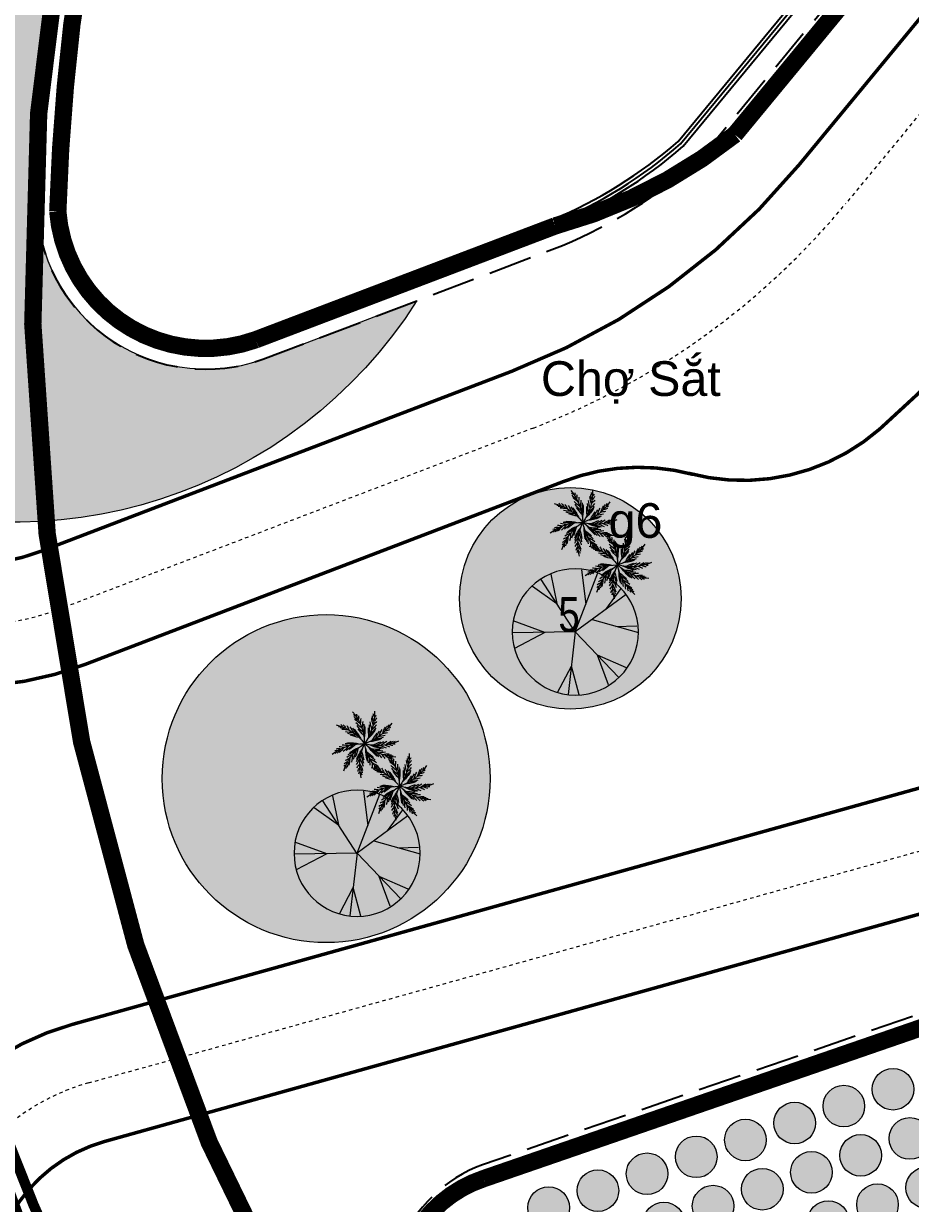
# Model space of a CAD drawing. Header units: millimetres. Extents: x 583747 to 597033, y 2304962 to 2309584.
# Drawn here: x 595587.43 to 595612.99, y 2307215.51 to 2307249.51 of the extents above; entities that cross this region are included whole.
import ezdxf
from ezdxf.enums import TextEntityAlignment as Align
from ezdxf.xclip import XClip

# ---------------------------------------------------------------- set-up
doc = ezdxf.new("R2010")
doc.units = ezdxf.units.MM
doc.header["$XCLIPFRAME"] = 0
doc.set_wipeout_variables(frame=1)
for name, pattern in [('CONTINOUS', [0]), ('DASH', [0.35, 0.25, -0.1]), ('DASH2-1', [3, 2, -1])]:
    doc.linetypes.add(name, pattern=pattern)
for name, color, linetype, lineweight in [('00_nen', 8, 'Continuous', 5), ('AUDIT_I_220808132811-11', 7, 'Continuous', 9), ('bo dat CXCL', 95, 'Continuous', 18), ('Code Cao do', 7, 'Continuous', 0), ('D-building block', 8, 'Continuous', 13), ('duong chua chay', 1, 'Continuous', 15), ('Ghi chu nha', 7, 'Continuous', 0), ('KT-DV2', 7, 'Continuous', 15), ('KT-Ghi chu', 7, 'Continuous', 15), ('KT-NEN', 7, 'Continuous', 0), ('KT-Net thay', 7, 'Continuous', 20), ('KT-TMB', 7, 'Continuous', 0), ('Level 15', 7, 'Continuous', 0), ('Nen dc cb Hong bang', 253, 'Continuous', 60), ('đường pccc', 6, 'Continuous', 13)]:
    doc.layers.add(name, color=color, linetype=linetype, lineweight=lineweight)
for name, color, linetype in [('A-GLAZ', 135, 'Continuous'), ('KT-Kich thuoc', 159, 'Continuous'), ('Xref_NT1+NT2_MBDV Cot vach_220729$0$ccu12-Thay', 7, 'Continuous'), ('Xref_ST_MBDV Cot vach 30.7.2022$0$Xref_ST_MBDV Cot vach 30.7.2022|Xref_ST_MBDV Cot vach 30.7.2022|Xref_ST_MBDV Cot vach 30.7.2022|Xref_ST_MBDV Cot vach 30.7.2022|A-CORE-OTLN', 2, 'Continuous')]:
    doc.layers.add(name, color=color, linetype=linetype)
doc.layers.add('A-TREES', color=7, linetype='Continuous', lineweight=5, true_color=0x4b833f)
doc.styles.add('ghicu', font='', dxfattribs={"width": 0.8, "height": 1})
doc.styles.add('Style-.VnArial', font='')
doc.styles.add('Style-STANDARD', font='STANDARD.shx')
doc.styles.get('ghicu').set_extended_font_data('.VnArial')
doc.styles.get('Style-.VnArial').set_extended_font_data('.VnArial')

# ---------------------------------------------------------------- blocks, each defined once
blk = doc.blocks.new('nen dc cb Hong bang')
at = {"layer": '00_nen', "color": 0, "linetype": 'ByBlock', "lineweight": -2, "style": 'ghicu', "width": 0.8}
blk.add_text('Chî S¾t', height=1.2, rotation=19.99999999720178, dxfattribs=at).set_placement((-147.376186698908, 32.95931402407587, -62.11999999999999))
blk.add_text('5', height=1, rotation=19.99999999720178, dxfattribs=at).set_placement((-130.8538328428986, 26.31924842204899, -62.11999999999999), align=Align.MIDDLE)
blk = doc.blocks.new('wwww1')
at = {"layer": 'Code Cao do', "color": 250, "linetype": 'Continuous', "lineweight": 0, "style": 'Style-STANDARD'}
blk.add_text('3.01', height=1, rotation=359.9972999999998, dxfattribs=at).set_placement((595603.4110822399, 2307245.798136722), align=Align.MIDDLE_LEFT)
at = {"layer": 'Ghi chu nha', "color": 250, "linetype": 'Continuous', "lineweight": 0, "style": 'Style-.VnArial'}
for s, p in [('Chî S¾t', (595604.7690660091, 2307239.327633606)), ('g6', (595604.90238937, 2307235.237374088))]:
    blk.add_text(s, height=1, rotation=359.9973000000001, dxfattribs=at).set_placement(p, align=Align.MIDDLE_CENTER)
blk = doc.blocks.new('NEN')
at = {"layer": 'Level 15', "color": 240, "linetype": 'DASH', "lineweight": 13, "ltscale": 10, "true_color": 0xed1f24, "const_width": 0.5, "flags": 128}
blk.add_lwpolyline([(595682.6342318146, 2307317.628542743), (595677.1080846218, 2307338.735591847), (595668.7019997244, 2307341.648000274), (595657.1986820591, 2307332.945061638), (595633.7332383548, 2307315.074860618), (595610.1012001, 2307298.024044828, 0.6850113018035724), (595643.3114555511, 2307173.379490599), (595664.0983812264, 2307171.16112911), (595705.7479175264, 2307172.44091587), (595712.0652831583, 2307180.508475818), (595682.6342318146, 2307317.628542743)], format="xyb", close=True, dxfattribs=at)
at = {"layer": 'Level 15', "color": 152, "linetype": 'DASH', "lineweight": 13, "ltscale": 10, "true_color": 0x2776bb, "const_width": 0.5, "flags": 128}
blk.add_lwpolyline([(595676.7959477246, 2307316.238442715), (595672.1154765871, 2307334.115442853), (595669.7661375185, 2307334.929404999), (595660.8263181637, 2307328.16590411), (595637.3067715189, 2307310.254500783), (595613.6242579552, 2307293.167266415, 0.6848770391189095), (595643.956996487, 2307179.344669219), (595664.3256569956, 2307177.170944603), (595702.755827632, 2307178.351808255), (595705.6093727332, 2307181.995913648)], format="xyb", close=True, dxfattribs=at)
blk = doc.blocks.new('NUT')
at = {"layer": 'KT-Ghi chu'}
h = blk.add_hatch(color=256, dxfattribs=at)
h.dxf.hatch_style = 1
edge = h.paths.add_edge_path()
edge.add_arc((596430.7679620686, 2307264.799277005), 0.6, 0, 360)
blk.add_circle((596430.7679620686, 2307264.799277005, 0.00274356419368506), 0.6, dxfattribs=at)
blk = doc.blocks.new('WWWWW11')
for points, z in [([(596146.3615818649, 2307305.6573381233), (596147.8285440636, 2307304.0452173376), (596150.7629438136, 2307303.3820340657), (596162.048524523, 2307307.517816646), (596165.4051456033, 2307309.5189932683), (596173.3555015537, 2307319.153731029), (596178.2315746873, 2307322.0380917024), (596181.4163572413, 2307323.062677114), (596186.0080146402, 2307323.5898095528), (596189.9042457261, 2307323.211667115), (596195.0940475697, 2307321.4383398625), (596198.0371565089, 2307319.6325917486), (596200.8094080107, 2307317.333069691), (596204.3098075503, 2307315.6493201614), (596207.2494791603, 2307314.980300404), (596210.7890871023, 2307314.6052024076), (596216.5500000002, 2307315.16), (596219.1300000001, 2307316.0100000002), (596221.6787631903, 2307317.0998650305), (596224.9113886, 2307319.1346373498), (596227.5410395903, 2307321.4657686683), (596238.1733428093, 2307359.288867094), (596238.0968819526, 2307360.409627944), (596237.7200000001, 2307361.81), (596230.6558972008, 2307391.558516441), (596229.9843406583, 2307392.8890121765), (596228.8211299448, 2307394.0842234455), (596227.2865145542, 2307394.87059217), (596225.3589578553, 2307395.106003769), (596223.8679869124, 2307394.78857129), (596222.6196871696, 2307394.115514262), (596221.0168609839, 2307393.022610689), (596208.4849748046, 2307382.633589055), (596207.4407676712, 2307381.453529403), (596206.7158046135, 2307380.0544804814), (596206.4200000002, 2307378.99), (596200.9665198424, 2307359.539130187), (596199.7980442686, 2307357.478697935), (596198.4249105974, 2307356.460218623), (596196.2180173937, 2307355.9388691476), (596194.42, 2307356.2800000003), (596193.2405711969, 2307356.9391195728), (596186.1711872608, 2307362.731889954), (596184.7917732071, 2307363.1279201983), (596182.731366028, 2307363.470164465), (596180.7227640854, 2307362.7669320228), (596178.2443049905, 2307360.9755200464), (596163.2158740925, 2307342.8258043416), (596149.957547771, 2307326.6712575853), (596148.5792082545, 2307323.5510934596), (596147.8603985051, 2307321.0017486685), (596147.2219378062, 2307318.292602497), (596146.5773248306, 2307314.7612257507), (596146.177911715, 2307311.6320212726), (596145.94916228, 2307308.647853131), (596145.9770818474, 2307306.713771885)], -0.04395304444809574), ([(596155.8301667003, 2307274.8857760117), (596155.6702399739, 2307275.964472756), (596156.0535661747, 2307277.593185272), (596157.0685744844, 2307278.8406669307), (596158.1264970418, 2307279.415748434), (596188.2381753044, 2307289.8054439076), (596189.8557307903, 2307290.29076116), (596191.8538060316, 2307290.739333414), (596193.8007053576, 2307291.0234775725), (596196.0002690505, 2307291.1689601047), (596198.4681956221, 2307291.1138871205), (596199.3899264081, 2307291.0500212642), (596214.6888124453, 2307286.621168676), (596215.5953061794, 2307286.225554941), (596216.420535978, 2307285.8426793404), (596216.8958392644, 2307284.929312158), (596217.2352143248, 2307284.208748694), (596222.7056417362, 2307268.3965802863), (596223.6894087516, 2307266.9590866347), (596225.198456345, 2307266.0024982695), (596226.569962042, 2307265.7257791674), (596256.216901707, 2307265.725779168), (596257.3213247266, 2307265.4027686245), (596258.5274268036, 2307264.46294115), (596259.0560470403, 2307263.6036765287), (596262.3650601882, 2307248.1126225004), (596262.4250080026, 2307246.6664696666), (596262.1737204889, 2307245.578730411), (596261.518043077, 2307244.282775156), (596260.2678490428, 2307243.0446371366), (596258.3547232595, 2307242.2257473785), (596257.4195995578, 2307242.12577948), (596212.2822824485, 2307242.1255984716), (596210.8028741601, 2307242.3465547203), (596209.2667103305, 2307243.115288704), (596207.9721401545, 2307244.4993054927), (596207.4174015898, 2307245.6945274584), (596202.9116649712, 2307258.7150586736), (596200.6062172921, 2307261.5454319566), (596198.0761657038, 2307263.450449347), (596195.3439872233, 2307264.6924725254), (596191.6427042055, 2307265.3911057585), (596188.2782594147, 2307265.1661956045), (596187.4021083729, 2307264.9719926496), (596169.8241951542, 2307258.907258306), (596167.7571998582, 2307258.8078015647), (596166.090227211, 2307259.3276334633), (596164.5228701563, 2307260.2610702226), (596164.108192552, 2307260.7844578014), (596156.0059679959, 2307274.43423958)], -0.04164644143770193)]:
    blk.add_wipeout(points).translate(0, 0, z)
blk.add_lwpolyline([(596223.3777456854, 2307263.825779158), (596223.3879205588, 2307265.499266348, 0.08515873318755567), (596223.0975404705, 2307267.263671124), (596221.3629058097, 2307272.278214064), (596217.2352163933, 2307284.20874821, 0.2604672854680671), (596214.4442204591, 2307286.683303974), (596199.3854263324, 2307291.034447032, 0.5713168116588397), (596195.2196677633, 2307284.994312985), (596196.4796586216, 2307281.342195108), (596194.0818881912, 2307280.514369396), (596191.4385942471, 2307288.033330794, 0.3383369275737885), (596187.5651636737, 2307289.569521039), (596158.1294144987, 2307279.414420493, 0.4594566638934902), (596156.0893145709, 2307274.265001151), (596164.858022892, 2307259.938644132, 0.2796886410766748), (596169.8241951542, 2307258.907258306)], format="xyb")
at = {"layer": 'A-GLAZ', "const_width": 0.5}
for points, elevation in [([(596146.296283172, 2307312.695783002, -0.05031291028689123), (596149.0288259159, 2307324.965291136, -0.0717433244059158), (596149.8730505318, 2307326.734633421), (596157.521658094, 2307335.98747068), (596165.695331864, 2307345.884906045), (596177.4818978631, 2307360.164561363, -0.1142951996060862)], -0.04395304444809574), ([(596173.3555015536, 2307319.153731029), (596165.4051456017, 2307309.518993267, -0.1023702050592303), (596160.2206245479, 2307306.884390622), (596151.5927205944, 2307303.605446029, -0.4938342429271592), (596145.8895587582, 2307307.301405254, -0.02217052075567615), (596146.296283172, 2307312.695783002)], -0.04395304444809574), ([(596187.5650992795, 2307289.569702047, -0.1140331020743413), (596199.3854243202, 2307291.034447354), (596214.444218447, 2307286.683304296, -0.2604672854682765), (596217.2352143812, 2307284.208748532), (596222.7056417364, 2307268.396580286, 0.2908633368540378), (596226.5699620475, 2307265.725779167), (596256.2169017089, 2307265.725779167, -0.2655275921417467), (596259.0560470403, 2307263.603676529), (596262.4205578448, 2307247.997374107, -0.4513714951595503), (596257.4195995578, 2307242.12577948), (596212.2822180542, 2307242.12577948, -0.3267809868965265), (596207.4174015917, 2307245.694527453), (596202.9116649712, 2307258.715058674, 0.3277017669590758), (596187.4020970531, 2307264.971989761), (596169.7469901706, 2307258.880825144, -0.1330764012900887), (596166.9363160909, 2307258.998201977), (596165.764129322, 2307259.45460229, -0.183720991931343), (596163.977444376, 2307261.007206338), (596159.5069491676, 2307268.509531339, -0.02215701127767281), (596156.0892501767, 2307274.26518216, -0.4620918624571376), (596158.1657587194, 2307279.430851362), (596187.5650992795, 2307289.569702047)], -0.04395343454104331)]:
    blk.add_lwpolyline(points, format="xyb", dxfattribs=dict(at, elevation=elevation))
at = {"layer": 'AUDIT_I_220808132811-11'}
for points, elevation in [([(596156.086397114, 2307274.266329092, -0.4594566638934902), (596158.1264970418, 2307279.415748434), (596187.5622462168, 2307289.570848979)], -0.04164644143770193), ([(596156.0892521887, 2307274.265181838, -0.4594566638934902), (596158.1293521165, 2307279.41460118), (596187.5651012915, 2307289.569701725)], -0.04395304454337)]:
    blk.add_lwpolyline(points, format="xyb", dxfattribs=dict(at, elevation=elevation))
at = {"layer": 'Xref_NT1+NT2_MBDV Cot vach_220729$0$ccu12-Thay', "extrusion": (-3.811648262644351e-21, -3.294527862871537e-06, 0.9999999999945731), "elevation": -7.625069212652394}
for points in [[(596191.4677506634, 2307358.402984105), (596186.6005101845, 2307362.422027149, 0.2722560305913641), (596181.4609758809, 2307363.122547922, 0.1142951994764853), (596177.4817984318, 2307360.164578721, -0.0002466778429400545), (596175.9100870995, 2307358.25400816), (596171.8608900564, 2307353.350862205, 0.4137263751738471), (596171.9281546079, 2307352.64709581), (596171.9288246488, 2307352.646542606, -0.414310514875837), (596171.9959522054, 2307351.942511788), (596164.312519242, 2307342.640691897, -0.4141534110430285), (596163.6790576113, 2307342.580333086), (596163.6413885064, 2307342.611441648, 0.4142136299209204), (596162.9374767673, 2307342.544297185), (596149.8771776197, 2307326.730968995, 0.07162612412228023), (596149.0331149334, 2307324.961941392, 0.05031294687636014), (596146.3006149383, 2307312.692629419, 0.02099791688905635), (596145.8918496702, 2307307.366041905, 0.5040596696410771), (596151.7070534305, 2307303.621308281), (596160.2235293832, 2307306.882331264, 0.08026748385756233), (596163.9165842782, 2307309.181651054), (596170.4747664205, 2307317.122900686)], [(596191.4040739503, 2307358.325878487), (596186.5377349956, 2307362.344177112, 0.2721530690474574), (596181.5002758972, 2307363.030590778, 0.1142585217197553), (596177.5585456736, 2307360.100465477, -0.0002466046590232393), (596175.9872376334, 2307358.190385835), (596171.938029969, 2307353.28722702, 0.4136911399364955), (596171.9918809098, 2307352.724160448), (596171.9924916751, 2307352.723656222, -0.4143105148746067), (596172.0730447429, 2307351.87881924), (596164.3896117796, 2307342.576999349, -0.4141534110432618), (596163.6153808977, 2307342.50322747), (596163.5777117928, 2307342.534336031, 0.4142136299207421), (596163.014582386, 2307342.480620474), (596149.9575477709, 2307326.671244986, 0.07146961172190862), (596149.1283245026, 2307324.931348755, 0.0503164653337654), (596146.3999125503, 2307312.680797926, 0.02097820718917719), (596145.9919632112, 2307307.36758614, 0.5036753486576547), (596151.6714832906, 2307303.714768465), (596160.1863201837, 2307306.975163839, 0.08008678184894055), (596163.844703288, 2307309.251654226), (596170.3976608032, 2307317.186577399)], [(596191.3403972372, 2307358.24877287), (596186.474968792, 2307362.266319657, 0.2720467888631017), (596181.5395721069, 2307362.93863191, 0.1142211534408764), (596177.6352905536, 2307360.036349359, -0.0002465311102103631), (596176.0643881664, 2307358.126763511), (596172.0151745091, 2307353.223597438, 0.4136395261854669), (596172.0556072118, 2307352.801225086), (596172.056155823, 2307352.800772214, -0.4143105148735155), (596172.1501372806, 2307351.815126692), (596164.4667043173, 2307342.513306801, -0.4141534110439158), (596163.5517041839, 2307342.426121853), (596163.514035079, 2307342.457230414, 0.4142136299192421), (596163.091688003, 2307342.41694376), (596150.0379421813, 2307326.611550349, 0.07130962193503255), (596149.22353591, 2307324.900761632, 0.05032001840502081), (596146.4992101624, 2307312.668966432, 0.02095821389678339), (596146.0920790996, 2307307.369186494, 0.5032768673550028), (596151.635915411, 2307303.808229515), (596160.1491056161, 2307307.06799436, 0.07990406775915627), (596163.7728417624, 2307309.321680967), (596170.3205551859, 2307317.250254112)]]:
    blk.add_lwpolyline(points, format="xyb", dxfattribs=at)
at = {"layer": 'Xref_NT1+NT2_MBDV Cot vach_220729$0$ccu12-Thay', "linetype": 'DASH', "ltscale": 5}
for points, elevation in [([(596149.3913307645, 2307327.093587907, 0.07250165753733272), (596148.4576056973, 2307325.148955727, 0.05029248862881346), (596145.7004984253, 2307312.766771953, 0.02229968031555171), (596145.2888707892, 2307307.288145101, 0.496402403726135), (596151.8002345021, 2307303.042440932), (596160.4431537373, 2307306.327091926, 0.0812642304009894), (596164.3564297584, 2307308.772010976), (596170.9373992906, 2307316.74085367), (596173.1024075558, 2307319.362444639), (596185.0717325857, 2307333.861364425, -0.4142135623114239), (596185.6333207886, 2307333.914855642), (596193.8091505487, 2307327.162948422, 0.4147015980058476), (596197.4737193908, 2307327.515583777), (596200.9515834786, 2307331.726897667)], -0.04395304454334795), ([(596194.192713484, 2307280.764215764), (596191.7784914216, 2307287.756931975, 0.3643585262583712), (596187.0704544771, 2307289.811796419), (596158.1347425734, 2307279.829564274, 0.4519047578513394), (596155.9183339545, 2307274.176456671), (596164.0315595573, 2307260.562627521, 0.3106788684848847), (596170.194570505, 2307258.591374772), (596192.7173894419, 2307266.382715269, 0.2299220823866625), (596193.0022534548, 2307266.797481661), (596193.2231749404, 2307267.814160408, -0.2789899883790971), (596193.6820200667, 2307268.315781746), (596198.1023278415, 2307269.836382226, -0.4143403845293878), (596198.7549219022, 2307269.519287246), (596207.0841382599, 2307245.428574235, 0.3197537419032749), (596212.2822200663, 2307241.725779158), (596257.4196015699, 2307241.725779158, 0.4808685683322463), (596262.5601473156, 2307248.156679427), (596261.9514993189, 2307250.85181436), (596261.9062336206, 2307251.052254967), (596260.1308019955, 2307259.571878417)], -0.04395304454337)]:
    blk.add_lwpolyline(points, format="xyb", dxfattribs=dict(at, elevation=elevation))
at = {"layer": 'KT-Kich thuoc', "rotation": 328.4238436270281}
for p in [(-1120112.525100414, 653929.3755839956, 0.05774693339848668), (-1120113.94314343, 653928.8884848366, 0.01429104393386861), (-1120115.361186446, 653928.4013856775, -0.02916484553074945), (-1120116.779229461, 653927.9142865185, -0.07262073499536753), (-1120112.039857213, 653927.9563826465, 0.07791043259587727), (-1120118.197272477, 653927.4271873597, -0.1160766244599856), (-1120113.457900229, 653927.4692834874, 0.0344545431312592), (-1120119.615315493, 653926.9400882006, -0.1595325139246036), (-1120114.875943245, 653926.9821843284, -0.009001346333358876), (-1120121.033358509, 653926.4529890416, -0.2029884033892216), (-1120116.293986261, 653926.4950851693, -0.05245723579797695), (-1120111.554614012, 653926.5371812973, 0.09807393179326784), (-1120122.451401525, 653925.9658898825, -0.2464442928538397), (-1120117.712029276, 653926.0079860105, -0.09591312526259499), (-1120112.972657028, 653926.0500821383, 0.05461804232864977), (-1120119.130072292, 653925.5208868515, -0.139369014727213), (-1120114.390700044, 653925.5629829792, 0.0111621528640317)]:
    blk.add_blockref('NUT', p, dxfattribs=at)
blk = doc.blocks.new('Tree')
for p, q in [((487812.5491589903, 311435.622189641), (488148.1264930962, 312404.1957123876)), ((487974.1397559046, 311902.0154153705), (487959.6186299919, 312449.4555874467)), ((487818.7585520147, 311431.8140665293), (487178.271296501, 312231.0179972649)), ((487323.9620518087, 312328.5440708995), (487469.608952999, 311867.4923955798)), ((487974.1397559046, 311902.0154153705), (488379.603203833, 312288.4990506768)), ((487050.4925100802, 312107.0366401076), (487469.608952999, 311867.4923955798)), ((486823.3698589205, 311653.9503079057), (487333.2957089542, 311412.6646906734)), ((487812.5491589903, 311435.622189641), (486789.5399913191, 311386.6173636317)), ((486977.3624589442, 310842.8233063221), (487812.5491589903, 311435.622189641)), ((487812.5491589903, 311435.622189641), (487803.9767764806, 311435.5773043036)), ((487812.5491589903, 311435.622189641), (487812.5042736529, 311444.1945721507)), ((487812.5491589903, 311435.622189641), (487821.1215414404, 311435.6670749187)), ((487812.5491589903, 311435.622189641), (487812.594044268, 311427.0498071313)), ((487812.5491589903, 311435.622189641), (488815.2738754748, 311227.0700611472)), ((487812.5491589903, 311435.622189641), (488294.8941477536, 310532.1300956607)), ((488836.1503732799, 311401.1427559257), (488359.1722272633, 311321.9372298717)), ((487535.9686889647, 311239.3123333454), (487498.6340693234, 310462.4556865096)), ((488762.6964671611, 311056.9688814878), (488359.1722272633, 311321.9372298717)), ((487312.5729995965, 311080.7507180572), (486909.7755491136, 310951.9356693625)), ((487524.2228202223, 310836.3250343204), (487406.3617597221, 310519.2875810862)), ((488053.6695394515, 310983.9669960737), (488455.6363497971, 310662.9774998426)), ((488053.6695394515, 310983.9669960737), (488100.2619105576, 310471.6760370135))]:
    blk.add_line(p, q)
blk.add_circle((487812.5491589903, 311435.622189641), 1024.182225)
blk = doc.blocks.new('p014')
for centre, radius, start, end in [((2.543346768475729, 4.006688895475989), 4.745752700030372, 197.8705755670275, 237.5936322851262), ((-2.324375373182349, 2.199656165288758), 0.565883779157175, 344.4321033836335, 14.35151549635747), ((4.463120370560844, 4.80361697331432), 5.600359035970981, 206.1882950709169, 211.1385601171342), ((0.1368873331433207, 2.687655349403421), 0.5845469321958937, 182.8789517493702, 221.5345528091636), ((-0.1002984563216813, 2.837948208908905), 0.2454015507522421, 173.7791131581185, 233.0395476445508), ((4.412683401570163, 1.746537685637719), 4.745752700030372, 161.8705755670265, 201.5936322851244), ((-2.804628611566635, 3.607410493753186), 2.984196019369443, 326.0526428213167, 338.8318480559709), ((-1.149711181349574, 3.042569913135672), 1.147504384321707, 317.439100214118, 345.0126682207147), ((-0.5875337241402434, 3.145792784648656), 0.565883779157175, 308.4321033836335, 338.3515154963578), ((-1.749247259640256, 2.23699437670971), 0.2454015507522421, 209.7791131581185, 269.0395476445495), ((-1.469019998796639, 2.254819208337423), 0.5845469321958937, 218.8789517493717, 257.5345528091631), ((0.7872450131488193, 6.509564098901045), 5.600359035970981, 242.1882950709186, 247.1385601171316), ((1.062704499098004, 6.136649589986803), 5.600359035970981, 240.5672565172815, 247.2106809353131), ((-2.718513608344587, 1.785707489507679), 1.147504384321707, 353.4391002141185, 21.01266822071408), ((-4.389374896860772, 1.26993705909647), 2.984196019369443, 2.052642821318321, 14.83184805597066), ((-4.772047260398182, 0.7778759823988537), 3.647423505899304, 3.552940162314174, 15.11096059981825), ((-5.673243382361633, -0.2288830691689725), 4.915440826419774, 10.67551182253619, 20.63066144768712), ((-5.026604969031638, -0.5378057792747981), 4.510989319669894, 13.03467719144405, 23.4268266371094), ((4.510987828683895, 3.909600970059216), 5.600359035970981, 202.9482548701073, 211.3076687611722), ((4.562936602142187, 3.622073698864114), 5.600359035970981, 201.6825186296965, 211.401862224492), ((4.613258814874655, 3.409588492000957), 5.600359035970981, 200.5185801730793, 211.4981257708792), ((4.46677812724981, 4.340011774708728), 5.600359035970981, 204.5672565172818, 211.2106809353124), ((-3.403443301056072, 3.43425389218153), 3.647423505899304, 327.5529401623149, 339.1109605998176), ((-4.724284402112829, 3.14947850013565), 4.915440826419774, 334.6755118225372, 344.6306614476869), ((-4.382723149611643, 2.519470254790498), 4.510989319669894, 337.0346771914438, 347.4268266371094), ((4.105608427502531, -2.380367225842534), 4.745752700030372, 110.1724596118627, 149.8955163299628), ((5.535015120917862, -1.507003048773804), 5.600359035970981, 148.8204642179165, 159.8000098157167), ((5.670574208935463, -1.33581303187497), 5.600359035970981, 149.9844026745317, 159.7037462693288), ((5.864014856237404, -1.116835127245004), 5.600359035970981, 151.2501389149451, 159.6095528060078), ((-0.4565622057257173, 5.659472491952442), 4.915440826419774, 282.9773958673737, 292.9325454925235), ((6.174380926572084, -0.8153706005674195), 5.600359035970981, 152.8691405621184, 159.5125649801499), ((0.5855806924669906, 4.799439691472038), 3.647423505899304, 275.8548242071507, 287.4128446446538), ((6.535930787906352, -0.5251554094982538), 5.600359035970981, 154.4901791157559, 159.4404441619708), ((1.092614613834655, 4.436839576195389), 2.984196019369443, 274.3545268661562, 287.1337321008077), ((1.675078413011519, 2.788042285744829), 1.147504384321707, 265.7409842589545, 293.3145522655529), ((2.193997065847114, 1.558398631353924), 0.5845469321958937, 131.180835794208, 169.836436854002), ((2.1649313880053, 1.837683841692872), 0.2454015507522421, 122.0809972029555, 181.3414316893889), ((2.104523487024338, 2.410848193792404), 0.565883779157175, 256.7339874284717, 286.6533995411944), ((-0.3881319131100867, 4.729854364340618), 4.745752700030372, 234.9681246683424, 274.6911813864427), ((-3.094143954615859, 3.598394347199914), 4.745752700030372, 270.9681246683443, 310.6911813864419), ((-2.744513190685311, 0.7291482448335316), 0.2454015507522421, 246.8766622594334, 306.1370967458657), ((-3.180719537195124, 0.352464674335458), 0.565883779157175, 21.52965248495067, 51.44906459767597), ((-2.531752673191569, 0.9123912652688944), 0.5845469321958937, 255.9765008506857, 294.6321019104817), ((-3.245405004385205, -0.215438702069477), 1.147504384321707, 30.53664931543363, 58.11021732203207), ((-4.267000981070844, -1.634642085227881), 2.984196019369443, 39.15019192263563, 51.92939715728668), ((-3.298484683343787, 5.666937291180759), 5.600359035970981, 279.2858441722357, 284.2361092184501), ((-2.853843229484234, 5.535647014054916), 5.600359035970981, 277.6648056185987, 284.3082300366303), ((-4.275425798357666, -2.25793275856563), 3.647423505899304, 40.65048926363026, 52.20850970113278), ((-4.556319946307319, 1.327447639919527), 4.745752700030372, 304.0338805225612, 343.7569372406599), ((-2.429172010842372, 5.452807925955483), 5.600359035970981, 276.045803971423, 284.4052178624872), ((-4.386977842009074, -3.604511527042597), 4.915440826419774, 47.77306092385167, 57.72821054900337), ((1.351460022274765, 5.814425744973967), 5.600359035970981, 238.9482548701076, 247.3076687611722), ((-3.684878644607899, -3.460875892809092), 4.510989319669894, 50.13222629275963, 60.52437573842398), ((1.562491752479829, 5.612346019144354), 5.600359035970981, 237.6825186296947, 247.4018622244906), ((1.728098948699412, 5.470020530245648), 5.600359035970981, 236.5185801730786, 247.4981257708809), ((-4.652860444867954, -0.9343759256469113), 4.745752700030372, 331.631907914521, 11.3549646326183), ((2.035262767118624, -4.287175545580723), 4.745752700030372, 75.67216806150964, 115.3952247796078), ((-0.5491686371632909, -4.713871285663288), 4.745752700030372, 43.63190791452072, 83.3549646326182), ((-0.739263633575959, 5.000948095210347), 4.510989319669894, 285.3365612362818, 295.7287106819459), ((3.707952717063691, -4.377046632813347), 5.600359035970981, 114.3201726675643, 125.2997182653633), ((3.916633932067541, -4.312747031457754), 5.600359035970981, 115.4841111241804, 125.2034547189763), ((2.22334477345278, 4.540124512530042), 4.510989319669894, 250.8362696859284, 261.2284191315925), ((4.200084247153299, -4.241849036969086), 5.600359035970981, 116.7498473645915, 125.1092612556554), ((2.829320695959623, 4.922704778298005), 4.915440826419774, 248.4771043170198, 258.4322539421696), ((4.626616811580362, -4.169199673976792), 5.600359035970981, 118.3688490117651, 125.0122734297958), ((3.201043398247165, 3.623651095512038), 3.647423505899304, 241.3545326567985, 252.9125530943018), ((5.088959390057667, -4.134812183735839), 5.600359035970981, 119.9898875654016, 124.9401526116153), ((3.413521382613382, 3.03763458791537), 2.984196019369443, 239.8542353157997, 252.6334405504539), ((2.959647391592981, 1.348908742011474), 1.147504384321707, 231.2406927086021, 258.8142607151984), ((2.690817355905381, 0.04160981026070942), 0.5845469321958937, 96.68054424385357, 135.3361453036479), ((2.825053709597157, 0.2882383643455952), 0.2454015507522421, 87.58070565260093, 146.841140139034), ((3.099916417922316, 0.7948121305344458), 0.565883779157175, 222.233695878116, 252.1531079908407), ((-2.780429697459667, -1.584430124187584), 0.565883779157175, 57.52965248494858, 87.44906459767572), ((-2.648940397598651, -1.023291056717959), 0.2454015507522421, 282.8766622594335, 342.1370967458674), ((-2.498956110327619, -2.081894770514069), 1.147504384321707, 66.53664931543476, 94.11021732203172), ((-2.491257798227245, -3.830533474860793), 2.984196019369443, 75.15019192263472, 87.92939715728676), ((-2.584521068211622, -0.7499868446322324), 0.5845469321958937, 291.9765008506872, 330.6321019104802), ((-5.999472329932821, 2.645847922840282), 5.600359035970981, 315.2858441722337, 320.236109218449), ((-2.131712552907416, -4.33973820538089), 3.647423505899304, 76.65048926363072, 88.20850970113332), ((-1.430460910817786, -5.49471195946461), 4.915440826419774, 83.77306092385116, 93.72821054900302), ((-5.562579348692921, 2.800985546585828), 5.600359035970981, 313.6648056185965, 320.3082300366285), ((-2.138961839081034, 5.418915995485413), 5.600359035970981, 274.780067731012, 284.499411325808), ((-1.921024911967123, 5.405285733928061), 5.600359035970981, 273.6161292743959, 284.5956748721948), ((-0.9468776358893507, -4.965824736493104), 4.510989319669894, 86.13222629276024, 96.52437573842624), ((-5.170321521491495, 2.983582795905647), 5.600359035970981, 312.0458039714251, 320.4052178624877), ((-4.915615383694089, 3.126744907209748), 5.600359035970981, 310.7800677310109, 320.4994113258098), ((-4.731289039228784, 3.243817905659583), 5.600359035970981, 309.6161292743967, 320.5956748721963), ((1.79913078436347, -5.385276813276811), 4.915440826419774, 116.8388167780713, 126.7939664032219), ((1.91583381564287, -4.678201936829304), 4.510989319669894, 119.1979821469783, 129.5901315926458), ((-5.960808178122051, -0.3205570140473455), 5.600359035970981, 345.1115598256429, 353.4709737167063), ((-5.825462400798727, -0.06161275883885509), 5.600359035970981, 343.8458235852304, 353.5651671800269), ((-5.734863803582755, 0.1370683484976922), 5.600359035970981, 342.6818851286152, 353.6614307264144), ((4.089237922621706, -3.939062216702567), 4.915440826419774, 144.4368441700319, 154.3919937951805), ((3.865099014797025, -3.258374161561157), 4.510989319669894, 146.7960095389378, 157.1881589846032), ((-3.215030783160707, -3.490808753451532), 4.745752700030372, 7.631907914520547, 47.35496463261728), ((-5.145847340902733, -2.53529203878513), 5.600359035970981, 10.27991252057349, 21.25945811837376), ((-5.134095479747273, -2.753338322838232), 5.600359035970981, 11.44385097718995, 21.16319457198585), ((-5.134081604696185, -3.045520811280312), 5.600359035970981, 12.70958721760048, 21.0690011086647), ((-2.672870678596993, -5.075747522611728), 5.600359035970981, 46.27991252057421, 57.25945811837486), ((-2.535198833123076, -5.245243101296829), 5.600359035970981, 47.44385097719118, 57.1631945719844), ((0.8210517353998199, -5.677439971113671), 5.600359035970981, 82.27991252057426, 93.25945811837411), ((5.042155066529247, -0.3642318711873074), 4.510989319669894, 182.7960095389385, 193.1881589846034), ((-2.363447050286581, -5.481615544354824), 5.600359035970981, 48.70958721760015, 57.06900110866434), ((5.623585652283808, -0.7831745311804426), 4.915440826419774, 180.4368441700306, 190.3919937951813), ((1.032057599515056, -5.73364329431589), 5.600359035970981, 83.44385097718914, 93.16319457198456), ((4.293279259394708, 2.669034614194153), 4.510989319669894, 218.7960095389396, 229.1881589846048), ((1.309943946721816, -5.823919452745486), 5.600359035970981, 84.70958721760226, 93.06900110866407), ((5.009914801419754, 2.671859206129376), 4.915440826419774, 216.4368441700297, 226.391993795181), ((1.71004674241054, -5.988618303202912), 5.600359035970981, 86.32858886477516, 92.97201328280725), ((4.635847531559406, 1.373478708827079), 3.647423505899304, 209.3142725098083, 220.8722929473124), ((2.120206311953311, -6.204748557611317), 5.600359035970981, 87.94962741841307, 92.89989246462586), ((4.505069352069086, 0.764004091812275), 2.984196019369443, 207.813975168812, 220.5931804034641), ((3.224437029324392, -0.4267005047565391), 1.147504384321707, 199.2004325616106, 226.7740005682097), ((2.303014650989397, -1.392247440823368), 0.5845469321958937, 64.64028409686603, 103.295885156658), ((2.54764367843002, -1.254400854808601), 0.2454015507522421, 55.5404455056109, 114.8008799920442), ((3.049383067999017, -0.9708094692315044), 0.565883779157175, 190.1934357311271, 220.1128478438524), ((-0.9583533203951475, -3.108154820810086), 1.147504384321707, 99.60240516965143, 127.1759731762517), ((0.002157554472020706, -4.569392461172008), 2.984196019369443, 108.2159477768513, 120.9951530115055), ((0.5812953369121061, -4.799960607208106), 3.647423505899304, 109.7162451178498, 121.2742655553527), ((-1.756751139986008, -2.038640441889839), 0.5845469321958937, 325.0422567049065, 3.697857764700044), ((-6.471405286281211, -1.055979682152469), 5.600359035970981, 348.3516000264535, 353.3018650726677), ((-6.189912597239264, -0.6875980520810643), 5.600359035970981, 346.7305614728167, 353.3739858908483), ((2.118754060621214, -4.048485315504827), 2.984196019369443, 135.8139751688111, 148.5931804034639), ((2.738811546605532, -3.98452474100057), 3.647423505899304, 137.3142725098061, 148.8722929473122), ((-5.245886765714715, -3.933808778998539), 5.600359035970981, 15.94962741841079, 20.89989246462757), ((-5.16708095628529, -3.476935926053322), 5.600359035970981, 14.328588864775, 20.97201328280668), ((4.55778996574891, -1.613715194073805), 3.647423505899304, 173.3142725098085, 184.8722929473127), ((-2.136564644445869, -5.85003423603569), 5.600359035970981, 50.32858886477299, 56.97201328280607), ((4.093748004519952, -2.029921031652869), 2.984196019369443, 171.8139751688118, 184.5931804034653), ((-1.93177675839577, -6.265973030914552), 5.600359035970981, 51.94962741841078, 56.89989246462738), ((2.357816090173614, -2.240484492639041), 1.147504384321707, 163.200432561613, 190.7740005682078), ((1.044835477686931, -2.480029887666213), 0.5845469321958937, 28.64028409686438, 67.29588515665742), ((-1.465658139565178, -2.844829404177815), 0.565883779157175, 90.59540833917066, 120.5148204518926), ((-1.661622333097569, -2.30282892090144), 0.2454015507522421, 315.9424181136545, 15.20285260008646), ((0.01901651857714626, -3.200132261793179), 0.565883779157175, 118.1934357311288, 148.1128478438525), ((0.5905895437978614, -3.198479555600436), 1.147504384321707, 127.2004325616118, 154.774000568209), ((-0.4057409147652322, -2.81058430346328), 0.2454015507522421, 343.5404455056124, 42.8008799920442), ((-0.6124353354401961, -2.620525210536066), 0.5845469321958937, 352.6402840968653, 31.29588515665892), ((1.896375235570233, -2.577783754868605), 0.565883779157175, 154.1934357311279, 184.1128478438515), ((1.323768708542204, -2.512298991575911), 0.2454015507522421, 19.54044550561216, 78.80087999204589)]:
    blk.add_arc(centre, radius, start, end)
blk = doc.blocks.new('DV')
at = {"layer": 'bo dat CXCL'}
h = blk.add_hatch(dxfattribs=at)
h.set_pattern_fill('GRASS', color=256, scale=20, angle=6.295837926640892e-14)
h.set_pattern_definition([(90, (-595062099.8700503, -2307132692.023288), (-359.2102448000003, 359.2102447999954), [95.24999999999883, -623.1704895999928]), (44.99999999999993, (-595062099.8700503, -2307132692.023288), (-359.2102448427657, 359.2102448427614), [95.249999999999, -412.7499999999957]), (135.0000000000001, (-595062099.8700503, -2307132692.023288), (-359.2102448427657, -359.2102448427623), [95.24999999999989, -412.7499999999994])])
edge = h.paths.add_edge_path()
edge.add_arc((525057.9382520914, 116196.7447962761), 13745.40944116883, 248.0825419116846, 327.65418365073344, ccw=False)
edge.add_arc((683766.0695010424, 115812.2292971611), 164305.0019994757, 182.2105334864701, 184.3167966751368, ccw=False)
edge.add_arc((588750.6883655787, 109442.7255239487), 69167.35941564295, 175.0017373804677, 179.973483553913, ccw=False)
edge.add_arc((588750.6883444786, 109442.7255382538), 69167.35939306981, 170.0299912143746, 175.001737389673, ccw=False)
edge.add_arc((588750.6883637905, 109442.7255187035), 69167.35941504942, 165.0582450293329, 170.0299912022961, ccw=False)
edge.add_arc((517718.1811916828, 145581.5090723038), 18781.39012136048, 282.9339808610382, 310.0809105160639)
edge.add_arc((536013.4883005619, 127036.8038439751), 7476.445086400092, 146.0590185773733, 162.6454055400933)
edge.add_arc((589932.5482304096, 109118.4795875549), 64293.78853818554, 161.7369148056867, 177.6496883470164)
edge.add_arc((530600.8650306463, 111773.064968586), 4908.05229936059, 180.2095486627918, 292.4980964321372)
edge.add_line((532478.9446792603, 107238.5535030365), (536670.5312061859, 108842.5646479912))
h = blk.add_hatch(dxfattribs=at)
h.set_pattern_fill('GRASS', color=256, scale=20, angle=6.295837926640892e-14)
h.set_pattern_definition([(90, (0.2958493232727051, -0.1027917861938477), (-359.2102448000004, 359.2102447999949), [95.24999999999872, -623.1704895999918]), (44.99999999999993, (0.2958493232727051, -0.1027917861938477), (-359.2102448427657, 359.2102448427609), [95.24999999999883, -412.749999999995]), (135.0000000000001, (0.2958493232727051, -0.1027917861938477), (-359.2102448427657, -359.2102448427617), [95.24999999999989, -412.7499999999994])])
edge = h.paths.add_edge_path()
edge.add_arc((534051.9961616993, 95061.64365768433), 4726.503831283008, 0, 360)
edge = h.paths.add_edge_path()
edge.add_arc((541090.807723999, 100258.2180771828), 3194.577710490301, 0, 360)
edge = h.paths.add_edge_path()
edge.add_arc((567627.4385381937, 62613.09641361237), 3194.577710490301, 0, 360)
edge = h.paths.add_edge_path()
edge.add_arc((576134.3669275045, 60043.25946092606), 4726.503831283008, 0, 360)
at = {"layer": 'A-GLAZ'}
for p, q in [((553637.6959447861, 123125.3419837952), (545814.387381196, 113645.0033860207, 0.001965137819500148)), ((540630.389628768, 111010.4760379791), (532002.4856755733, 107731.5314464569)), ((538575.5237967968, 83556.9367814064, -0.0003901063917562955), (567974.8643567562, 93695.78746700287, -0.0003901063917562955))]:
    blk.add_line(p, q, dxfattribs=at)
for centre, radius, start, end in [((587301.057651639, 109540.6138353348), 61030.9088269831, 173.1480473947526, 178.2283240780374), ((536853.4107820988, 124860.0684156418), 14355.37478532453, 285.2544014877848, 308.6252906348169), ((530565.6594742537, 111762.5911798477), 4279.475680532753, 184.491098188553, 289.6180418286629), ((539735.2359502316, 80090.55817508698, -0.0003901063917562955), 3655.230898167447, 108.4981911667249, 207.7032931975155)]:
    blk.add_arc(centre, radius, start, end, dxfattribs=at)
at = {"layer": 'D-building block', "linetype": 'CONTINOUS', "ltscale": 10000, "elevation": 20.36346964611957}
blk.add_lwpolyline([(536670.5312062502, 108842.5646476746, -0.3618550020472503), (519927.1826994419, 103444.8183422089, -0.009190565640796847), (519583.336357832, 109474.7361273766, -0.02169673868253486), (519846.3488698006, 115468.9687232971, -0.02169673869067174), (520627.858899951, 121417.8545074463, -0.02169673868043599), (521921.9856739044, 127276.6287717819, 0.1190079315394617), (529810.9312188625, 131211.1920366287, 0.07249838436231171), (528877.3933365345, 129266.911421299, 0.06954436385023165), (525692.84555614, 111755.1147165298, 0.5333254872937248), (532478.9446792603, 107238.5535025597), (536670.5312062502, 108842.5646476746)], format="xyb", close=True, dxfattribs=at)
at = {"layer": 'D-building block', "linetype": 'CONTINOUS', "ltscale": 10000}
for centre, radius in [((541090.807723999, 100258.2180752754, 0.0007362357548452875), 3194.577710490301), ((534051.9961616993, 95061.6436510086, -1.5319946836212e-05), 4726.503831283008)]:
    blk.add_circle(centre, radius, dxfattribs=at)
at = {"layer": 'A-TREES'}
for name, p, xscale, yscale, zscale, rotation in [('p014', (541448.4855186939, 102448.0213375092, 0.0007379411039875554), -304.9199999999864, 304.9199999999864, 304.9199999999859, 58.08847051086504), ('p014', (542454.1684616804, 101219.9258317947, 0.0007383390916214532), -304.9199999999864, 304.9199999999864, 304.9199999999859, 58.08847051086504), ('Tree', (1338375.944493175, 748655.5402488708, -0.002753419090118938), -1.776509766946553, 1.776509766946553, 1.776509766946549, 71.72236063323176), ('p014', (535158.5629016161, 96069.09488010406, -1.055045628273471e-05), -304.9199999999864, 304.9199999999864, 304.9199999999859, 58.08847051086504), ('p014', (536164.2458441257, 94840.99937582016, -1.015246864883636e-05), -304.9199999999864, 304.9199999999864, 304.9199999999859, 58.08847051086504), ('Tree', (1332086.021875501, 742276.6137886047, -0.003501910650389229), -1.776509766946553, 1.776509766946553, 1.776509766946549, 71.72236063323176)]:
    blk.add_blockref(name, p, dxfattribs=dict(at, xscale=xscale, yscale=yscale, zscale=zscale, rotation=rotation))
blk = doc.blocks.new('duong pccc')
at = {"layer": 'đường pccc', "linetype": 'DASH2-1', "const_width": 100}
for points, elevation in [([(11401180.47434998, 1083819.10668087, -0.04094110432425923), (11398102.05244684, 1080655.432331085, -0.249761800059274), (11392605.39248991, 1079381.698912621), (11392718.61520731, 1079351.360945702, 0.1606096281939528), (11388966.9543345, 1079138.414116859, -0.002531606775971246), (11388745.1005367, 1079052.330551624), (11377741.42645764, 1074846.667515278), (11375185.59664214, 1073869.815383911, -0.5148612867729533), (11362299.42951584, 1082420.761764526, -0.06998515420923437), (11364494.18109894, 1103099.81688261, -0.1832900913967137), (11370774.93411112, 1112123.883622646)], 4.459954757369778e-05), ([(11403276.58065391, 1097357.568047047), (11395781.32833302, 1088274.353282928, -0.1296742959992178), (11387495.54041386, 1082321.672916889), (11376491.86633432, 1078116.009880066), (11373936.03616238, 1077139.157610416, -0.5148612867655556), (11365797.40612233, 1082539.756136417, -0.06998515421053718), (11367889.25328588, 1102249.23775959, -0.1850920205997058), (11372820.96927345, 1109282.619950294, 0.1850920205997058)], 4.459954756070804e-05)]:
    blk.add_lwpolyline(points, format="xyb", dxfattribs=dict(at, elevation=elevation))
at = {"layer": 'đường pccc', "linetype": 'DASH2-1', "elevation": 4.459954756070804e-05}
blk.add_lwpolyline([(11404501.65296853, 1096092.619954109), (11397131.11483729, 1087160.541632175, -0.1296742959991551), (11388120.32047534, 1080687.001734734), (11377116.64639604, 1076481.338697433), (11374560.8164022, 1075504.486497879, -0.5148612867746855), (11364048.41781604, 1082480.259038448, -0.06998515420979129), (11366191.71719408, 1102674.527327538, -0.1832900913987902), (11371763.3529278, 1110679.747813225, -0.1832900913987902)], format="xyb", dxfattribs=at)
at = {"layer": 'đường pccc', "linetype": 'DASH2-1', "const_width": 100}
blk.add_lwpolyline([(11382729.31747448, 1033577.979607105, -0.07666169806241752), (11369781.01860023, 1052299.261765957, -0.4679814154958045), (11374827.83711672, 1063499.664291382), (11417028.96083677, 1075271.778647423, -0.1086428448852682), (11428822.00976443, 1075928.153533459, 0.1679639109924207), (11431719.02649677, 1076431.367678165), (11433072.14552963, 1077179.046168804, -0.1989123674846618), (11436494.67610645, 1077564.351014614), (11442521.4632374, 1075827.457643986, -0.1989123672927218), (11445214.00948346, 1073679.814734459), (11446746.21380544, 1070906.891800404)], format="xyb", dxfattribs=at)
at = {"layer": 'đường pccc', "linetype": 'DASH2-1'}
blk.add_lwpolyline([(11375298.05211854, 1061814.019655704), (11417499.17583871, 1073586.134011745, -0.1390431333231135), (11431548.86501122, 1073526.036370277), (11447024.93860793, 1069065.900482655, -0.1940328060506822), (11451590.46898234, 1065493.990430832), (11455518.25063503, 1058690.873048782, 0.3255021897361802), (11463857.23285794, 1054988.641209602), (11488707.75560939, 1060325.536307812, -0.4139910671036002), (11496129.7545954, 1055531.834289551), (11502550.99354398, 1025742.469754219, -0.4307665012023468), (11492891.81877899, 1011659.478334427), (11492274.40342414, 1011562.294312), (11450104.7384851, 1010229.503031254), (11437745.85670996, 1011537.469264507, -0.2908611709156936), (11431237.62000692, 1016710.010275364), (11427382.38710904, 1027850.73701334, 0.626430520211121), (11409066.10902989, 1030029.41415453), (11406965.89496732, 1026752.304729939, -0.4214659698291359), (11396099.30836058, 1024514.266666412, -0.131779756265669), (11371355.22515249, 1053063.705182076, -0.4679814155184826)], format="xyb", close=True, dxfattribs=at)
at = {"layer": 'đường pccc', "linetype": 'DASH2-1', "const_width": 100}
blk.add_lwpolyline([(11375768.26712024, 1060128.375011444), (11417969.39084041, 1071900.489367485, -0.1390431333238295), (11431064.24676824, 1071844.476039886), (11446540.32036495, 1067384.340148449, -0.1940328060412251), (11450074.92452586, 1064618.990430832), (11454002.70617843, 1057815.873048782, 0.3255021897402132), (11464224.6843878, 1053277.653373718), (11489075.20713878, 1058614.548470497, -0.4139910671087842), (11494419.04640877, 1055163.08301878), (11500840.28535724, 1025373.718482971, -0.4307665012046793), (11492619.71108186, 1013388.193869114), (11492110.07229745, 1013307.974375725), (11450169.48981833, 1011982.423345566), (11437930.03429747, 1013277.750449657, -0.2908611709188513), (11432891.39943016, 1017282.298331738), (11429036.16653252, 1028423.02506876, 0.6264305202101447), (11407592.7190249, 1030973.671474934), (11405492.50493956, 1027696.562017441, -0.4214659698329685), (11397079.66418576, 1025963.888149738, -0.1317797562657289), (11372929.43170464, 1053828.148591042, -0.4679814155088665)], format="xyb", close=True, dxfattribs=at)

msp = doc.modelspace()

# ---------------------------------------------------------------- block references
at = {"layer": 'KT-NEN', "color": 7, "lineweight": 0}
msp.add_blockref('wwww1', (0.167280342313461, -0.04470699140802026, -0.002306602981161601), dxfattribs=at)

# ---------------------------------------------------------------- next in the draw order: linework, layer by layer
at = {"elevation": 0.04164644143766875}
msp.add_lwpolyline([(595665.9042942829, 2307200.622091731), (595665.9144691563, 2307202.295578922, 0.08515873318755567), (595665.624089068, 2307204.059983698), (595663.8894544072, 2307209.074526637), (595659.7617649907, 2307221.005060783, 0.2604672854680671), (595656.9707690566, 2307223.479616547), (595641.9119749299, 2307227.830759605, 0.5713168116588397), (595637.7462163608, 2307221.790625558), (595639.0062072191, 2307218.138507681), (595636.6084367887, 2307217.310681969), (595633.9651428446, 2307224.829643367, 0.3383369275737885), (595630.0917122712, 2307226.365833612), (595600.6559630962, 2307216.210733067, 0.4594566638934902), (595598.6158631684, 2307211.061313725), (595607.3845714895, 2307196.734956705, 0.2796886410766748), (595612.3507437517, 2307195.70357088)], format="xyb", dxfattribs=at)
at = {"layer": 'Xref_ST_MBDV Cot vach 30.7.2022$0$Xref_ST_MBDV Cot vach 30.7.2022|Xref_ST_MBDV Cot vach 30.7.2022|Xref_ST_MBDV Cot vach 30.7.2022|Xref_ST_MBDV Cot vach 30.7.2022|A-CORE-OTLN', "color": 2, "linetype": 'DASH', "ltscale": 10, "const_width": 0.3}
msp.add_lwpolyline([(595586.6780183536, 2307218.083654746), (595587.7117950632, 2307215.481481479), (595587.7278757985, 2307215.443325639), (595588.8684888566, 2307212.88617843)], dxfattribs=at)

# ---------------------------------------------------------------- next in the draw order: block references
at = {"layer": 'KT-DV2', "xscale": 0.001, "yscale": 0.001, "zscale": 0.001}
msp.add_blockref('DV', (595062.0998697897, 2307132.69202312), dxfattribs=at)
at = {"layer": 'KT-Net thay'}
msp.add_blockref('NEN', (-5.820766091346741e-10, 9.313225746154785e-10), dxfattribs=at)
at = {"layer": 'Nen dc cb Hong bang', "color": 250, "lineweight": 5, "transparency": 33554559}
ref = msp.add_blockref('nen dc cb Hong bang', (595717.0552204513, 2307162.891767368, 62.11769339701883), dxfattribs=dict(at, rotation=339.9497468043105))
XClip(ref).set_block_clipping_path([(-171.58366836735513, -106.17314537893981), (63.31963311461732, -20.44193760957569), (-26.86903776670806, 226.67480199504644), (-261.7723392486805, 140.94359422568232)])

# ---------------------------------------------------------------- next in the draw order: block references
at = {"layer": 'KT-TMB'}
msp.add_blockref('WWWWW11', (-557.473451402504, -63.20368742663413, 0.04164644143766875), dxfattribs=at)

# ---------------------------------------------------------------- next in the draw order: block references
at = {"layer": 'duong chua chay', "xscale": 0.001, "yscale": 0.001, "zscale": 0.001}
msp.add_blockref('duong pccc', (584214.0047207047, 2306157.171293481), dxfattribs=at)

doc.saveas('drawing.dxf')
